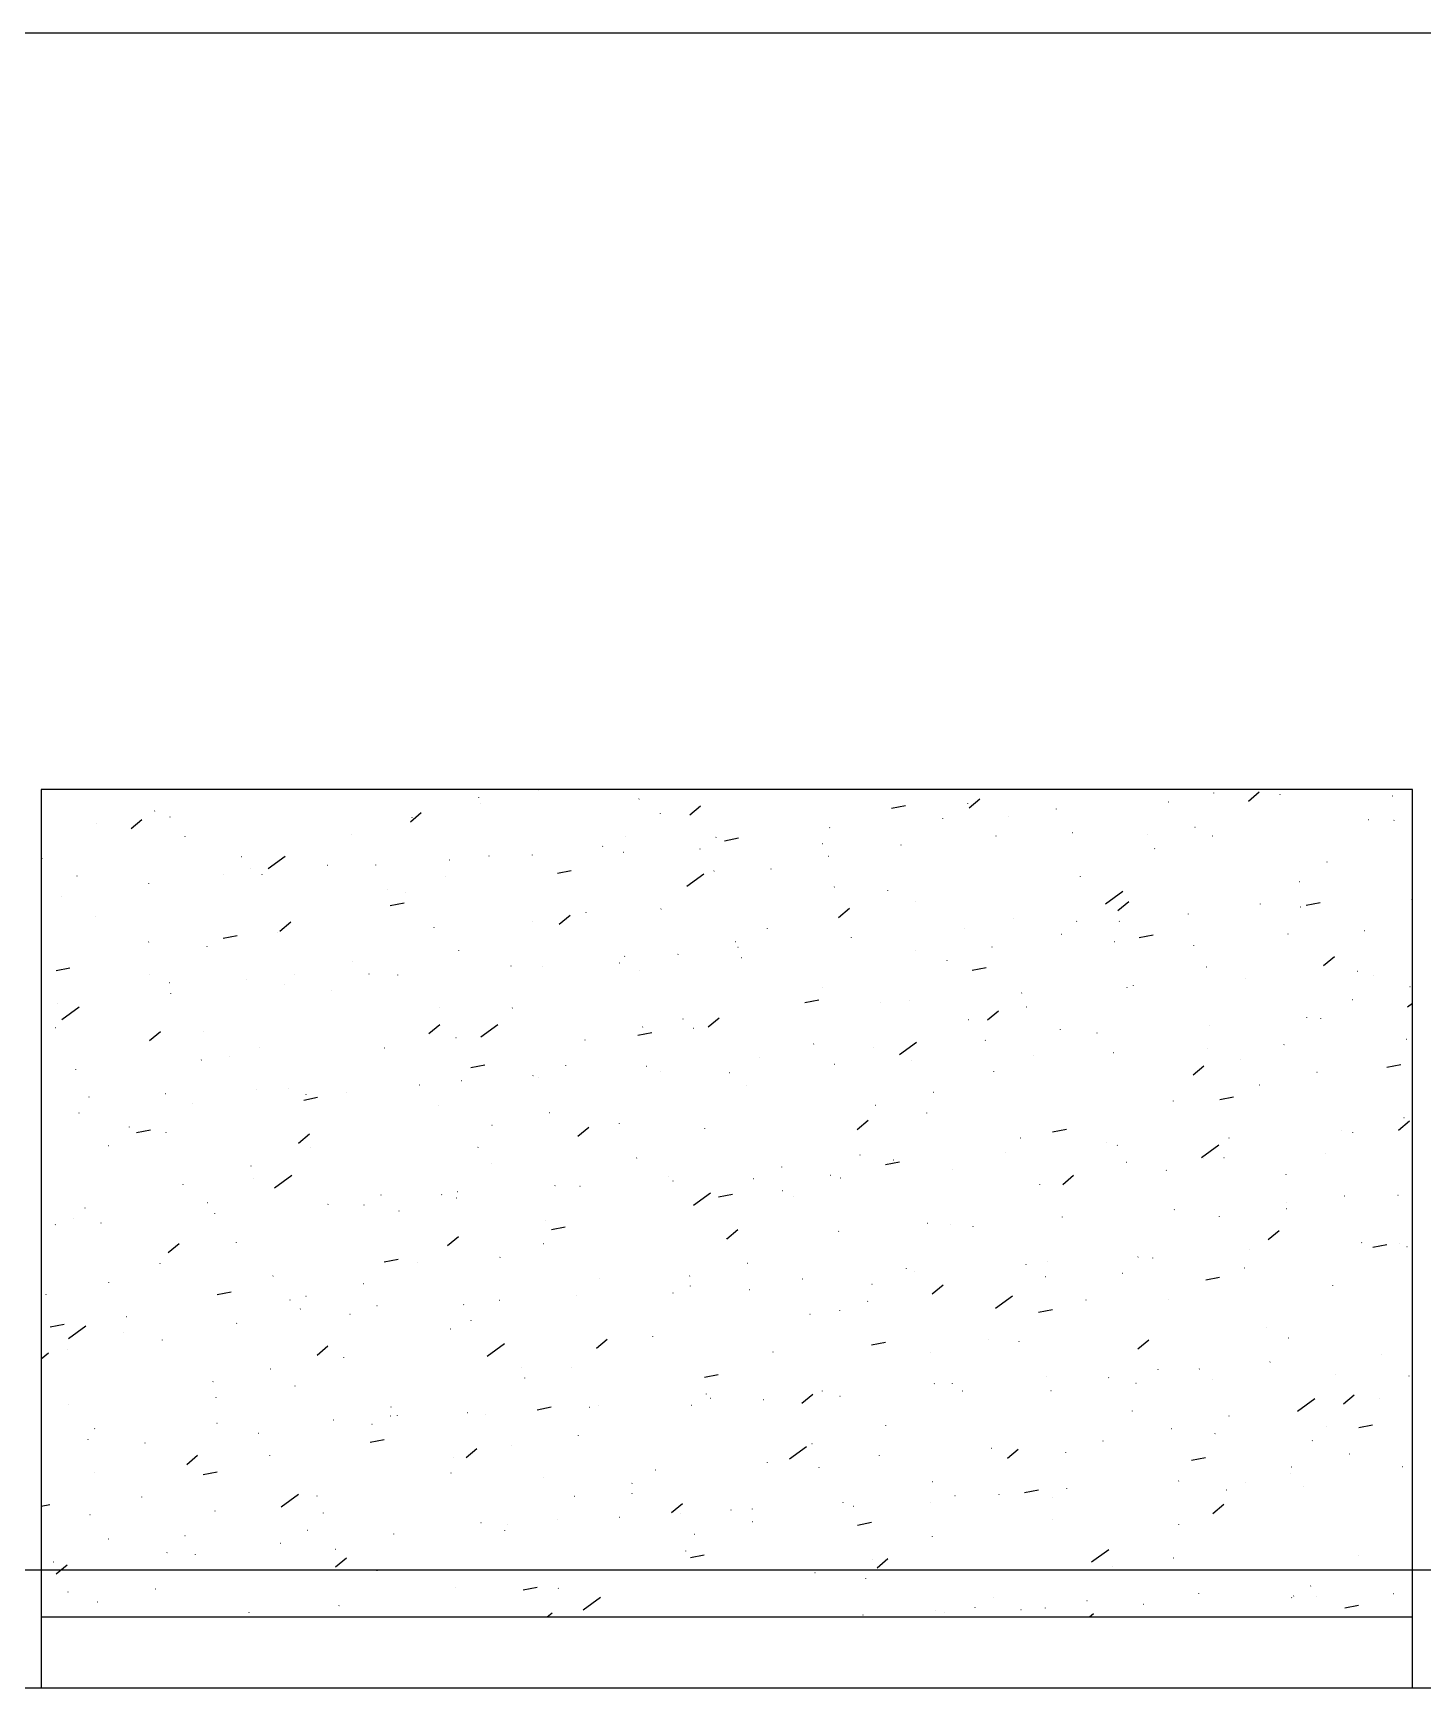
# Model space of a CAD drawing. Extents: x 0 to 119, y 0 to 84.
# Drawn here: x 70.618 to 71.794, y 73.572 to 74.972 of the extents above; entities that cross this region are included whole.
import ezdxf

# ---------------------------------------------------------------- set-up
doc = ezdxf.new("R2010")
doc.units = 0
doc.header["$MEASUREMENT"] = 0
for name, color, linetype in [('10', 252, 'CONTINUOUS'), ('4', 5, 'CONTINUOUS'), ('9', 8, 'CONTINUOUS')]:
    doc.layers.add(name, color=color, linetype=linetype)

msp = doc.modelspace()

# ---------------------------------------------------------------- linework, layer by layer
at = {"layer": '10', "color": 252, "linetype": 'Continuous'}
msp.add_lwpolyline([(67.091788, 73.572318), (77.651971, 73.572318), (77.651971, 74.972319), (67.091788, 74.972319), (67.091788, 73.572318)], dxfattribs=at)
at = {"layer": '4', "color": 5, "linetype": 'Continuous'}
msp.add_line((67.371788, 73.672318), (77.371971, 73.672318), dxfattribs=at)
at = {"layer": '9', "color": 8, "linetype": 'Continuous'}
for p, q in [((70.62525, 74.326929), (70.62525, 74.326929)), ((71.045576, 74.331258), (71.045771, 74.331301)), ((71.617371, 74.329372), (71.617397, 74.32957)), ((71.646491, 74.322564), (71.655684, 74.330278)), ((71.673365, 74.328001), (71.673487, 74.32816)), ((71.768248, 74.326889), (71.768443, 74.326932)), ((70.721049, 74.314172), (70.721245, 74.314215)), ((70.937565, 74.305141), (70.946757, 74.312854)), ((70.995477, 74.325593), (70.995503, 74.325791)), ((70.996761, 74.320436), (70.996957, 74.320479)), ((71.130951, 74.324246), (71.131073, 74.324405)), ((71.149044, 74.312052), (71.14907, 74.312251)), ((71.173874, 74.310949), (71.183066, 74.318662)), ((71.344604, 74.31655), (71.356383, 74.31884)), ((71.40909, 74.320643), (71.409116, 74.320841)), ((71.410182, 74.316756), (71.419375, 74.32447)), ((71.484123, 74.315754), (71.484245, 74.315912)), ((71.578744, 74.321877), (71.578866, 74.322036)), ((70.672235, 74.30335), (70.67243, 74.303394)), ((70.701256, 74.299333), (70.710448, 74.307046)), ((70.734369, 74.308932), (70.734395, 74.30913)), ((70.938994, 74.30846), (70.939116, 74.308619)), ((71.292166, 74.299968), (71.292288, 74.300126)), ((71.387992, 74.307662), (71.388114, 74.307821)), ((71.443721, 74.309803), (71.443916, 74.309847)), ((71.601282, 74.300521), (71.601482, 74.30053)), ((71.748142, 74.306934), (71.748342, 74.306942)), ((71.769679, 74.306274), (71.769705, 74.306472)), ((70.62525, 74.292934), (70.62525, 74.292934)), ((70.62525, 74.292934), (70.62525, 74.292934)), ((70.62525, 74.292934), (70.62525, 74.292934)), ((70.747037, 74.292674), (70.747159, 74.292833)), ((70.887739, 74.293904), (70.887765, 74.294103)), ((71.100209, 74.284182), (71.100331, 74.28434)), ((71.119195, 74.292718), (71.11939, 74.292761)), ((71.196035, 74.291876), (71.196157, 74.292035)), ((71.203249, 74.289074), (71.215029, 74.291363)), ((71.285982, 74.286755), (71.286182, 74.286764)), ((71.352647, 74.285248), (71.352673, 74.285446)), ((71.432843, 74.293167), (71.433042, 74.293176)), ((71.497781, 74.296002), (71.49798, 74.296011)), ((71.560928, 74.293976), (71.560954, 74.294174)), ((71.615946, 74.293124), (71.616141, 74.293168)), ((70.626161, 74.273674), (70.626187, 74.273872)), ((70.794668, 74.275633), (70.794863, 74.275676)), ((70.817128, 74.265442), (70.831656, 74.276069)), ((70.970683, 74.272989), (70.970883, 74.272998)), ((71.004078, 74.27609), (71.0042, 74.276249)), ((71.040836, 74.276795), (71.040862, 74.276993)), ((71.117543, 74.279401), (71.117743, 74.27941)), ((71.182481, 74.282236), (71.182681, 74.282245)), ((71.291419, 74.276039), (71.291614, 74.276082)), ((71.567131, 74.282302), (71.567326, 74.282346)), ((71.713236, 74.270878), (71.713262, 74.271077)), ((70.62525, 74.266753), (70.62525, 74.266753)), ((70.62525, 74.257907), (70.62525, 74.257907)), ((70.62525, 74.257907), (70.62525, 74.257907)), ((70.655383, 74.259223), (70.655583, 74.259231)), ((70.779727, 74.260134), (70.779753, 74.260332)), ((70.802243, 74.265635), (70.802443, 74.265643)), ((70.812121, 74.260304), (70.812243, 74.260463)), ((70.867181, 74.26847), (70.867381, 74.268479)), ((70.908252, 74.268396), (70.908373, 74.268554)), ((70.966892, 74.258953), (70.967088, 74.258997)), ((71.061895, 74.261597), (71.073675, 74.263887)), ((71.171385, 74.250545), (71.185914, 74.261172)), ((71.194402, 74.263254), (71.194428, 74.263453)), ((71.242604, 74.265217), (71.2428, 74.26526)), ((71.504485, 74.258581), (71.504511, 74.258779)), ((70.62525, 74.251147), (70.62525, 74.251147)), ((70.62525, 74.251147), (70.62525, 74.251147)), ((70.716294, 74.25261), (70.716416, 74.252768)), ((70.918078, 74.248131), (70.918273, 74.248175)), ((70.933098, 74.245106), (70.933124, 74.245305)), ((71.296204, 74.249852), (71.29623, 74.25005)), ((71.341483, 74.24705), (71.341605, 74.247209)), ((71.525643, 74.235648), (71.540171, 74.246275)), ((71.689564, 74.254585), (71.689759, 74.254628)), ((70.62525, 74.238073), (70.62525, 74.238073)), ((70.62525, 74.235556), (70.62525, 74.235556)), ((70.642366, 74.241868), (70.642561, 74.241911)), ((70.920541, 74.234121), (70.93232, 74.23641)), ((71.086194, 74.227997), (71.08622, 74.228195)), ((71.149526, 74.231264), (71.149648, 74.231423)), ((71.299872, 74.224195), (71.309065, 74.231908)), ((71.365038, 74.237499), (71.365233, 74.237543)), ((71.536181, 74.230003), (71.545373, 74.237716)), ((71.656793, 74.235483), (71.656819, 74.235681)), ((71.69043, 74.233052), (71.690552, 74.233211)), ((71.695454, 74.234541), (71.707234, 74.236831)), ((71.785051, 74.239176), (71.785173, 74.239334)), ((70.671519, 74.224876), (70.671546, 74.225074)), ((70.827254, 74.212579), (70.836447, 74.220293)), ((70.957569, 74.215478), (70.95769, 74.215637)), ((71.040511, 74.220414), (71.040706, 74.220457)), ((71.063563, 74.218387), (71.072756, 74.226101)), ((71.239761, 74.214457), (71.239787, 74.214655)), ((71.406567, 74.21468), (71.406689, 74.214839)), ((71.448042, 74.223185), (71.448068, 74.223383)), ((71.501188, 74.220804), (71.50131, 74.220963)), ((71.537262, 74.22082), (71.537457, 74.220863)), ((71.595809, 74.226928), (71.595931, 74.227087)), ((70.715984, 74.203328), (70.71618, 74.203372)), ((70.779187, 74.206644), (70.790966, 74.208934)), ((70.825086, 74.211336), (70.825112, 74.211534)), ((71.212735, 74.203735), (71.212931, 74.203778)), ((71.310741, 74.206986), (71.310862, 74.207144)), ((71.488447, 74.209998), (71.488642, 74.210041)), ((71.532964, 74.20389), (71.533164, 74.203898)), ((71.5541, 74.207065), (71.565879, 74.209355)), ((71.60035, 74.200087), (71.600376, 74.200286)), ((71.679824, 74.210302), (71.680024, 74.21031)), ((71.744762, 74.213137), (71.744962, 74.213146)), ((70.765611, 74.199692), (70.765733, 74.199851)), ((70.888209, 74.186649), (70.888404, 74.186693)), ((70.978456, 74.196308), (70.978483, 74.196507)), ((71.118783, 74.1912), (71.118905, 74.191358)), ((71.163921, 74.192913), (71.164116, 74.192956)), ((71.21461, 74.198894), (71.214732, 74.199053)), ((71.217664, 74.190123), (71.217864, 74.190132)), ((71.364525, 74.196535), (71.364724, 74.196544)), ((71.391599, 74.18779), (71.391625, 74.187988)), ((71.429463, 74.199371), (71.429662, 74.199379)), ((71.710048, 74.183415), (71.71924, 74.191129)), ((70.62525, 74.183213), (70.62525, 74.183213)), ((70.62525, 74.183213), (70.62525, 74.183213)), ((70.62525, 74.176722), (70.62525, 74.176722)), ((70.637832, 74.179168), (70.649612, 74.181457)), ((70.716878, 74.176078), (70.716904, 74.176276)), ((70.839394, 74.175827), (70.839589, 74.175871)), ((70.902365, 74.176357), (70.902565, 74.176366)), ((70.926826, 74.175414), (70.926948, 74.175573)), ((71.022653, 74.183108), (71.022774, 74.183267)), ((71.049225, 74.182769), (71.049425, 74.182778)), ((71.114163, 74.185604), (71.114363, 74.185613)), ((71.131553, 74.179199), (71.131579, 74.179397)), ((71.412745, 74.179589), (71.424525, 74.181878)), ((71.610881, 74.182281), (71.611076, 74.182324)), ((71.643921, 74.17244), (71.644043, 74.172598)), ((71.738542, 74.178563), (71.738664, 74.178722)), ((71.752384, 74.174907), (71.75241, 74.175106)), ((70.62525, 74.164258), (70.62525, 74.164258)), ((70.62525, 74.164258), (70.62525, 74.164258)), ((70.62525, 74.164258), (70.62525, 74.164258)), ((70.733925, 74.169003), (70.734125, 74.169011)), ((70.734869, 74.159628), (70.734991, 74.159787)), ((70.798863, 74.171838), (70.799063, 74.171847)), ((70.830695, 74.167323), (70.830817, 74.167481)), ((70.870444, 74.162538), (70.870471, 74.162736)), ((71.286354, 74.165195), (71.286549, 74.165238)), ((71.454679, 74.160192), (71.454801, 74.160351)), ((71.543907, 74.164692), (71.543933, 74.16489)), ((71.5493, 74.166316), (71.549422, 74.166475)), ((71.783105, 74.165601), (71.7833, 74.165645)), ((70.638738, 74.151537), (70.63886, 74.151695)), ((70.64279, 74.137919), (70.657318, 74.148546)), ((70.961827, 74.14811), (70.962023, 74.148153)), ((71.023815, 74.14751), (71.023841, 74.147709)), ((71.271391, 74.152112), (71.283171, 74.154402)), ((71.335156, 74.152394), (71.335182, 74.152592)), ((71.360058, 74.154068), (71.360179, 74.154227)), ((71.42587, 74.137441), (71.435063, 74.145155)), ((71.458578, 74.148516), (71.458774, 74.148559)), ((71.73429, 74.154779), (71.734485, 74.154823)), ((71.781214, 74.148566), (71.78525, 74.151518)), ((70.62525, 74.133958), (70.62525, 74.133958)), ((70.637301, 74.131024), (70.637496, 74.131068)), ((70.953253, 74.125826), (70.962445, 74.133539)), ((70.997047, 74.123022), (71.011575, 74.133649)), ((71.134052, 74.131431), (71.134247, 74.131474)), ((71.1681, 74.138282), (71.168222, 74.138441)), ((71.176912, 74.130401), (71.176938, 74.130599)), ((71.189562, 74.131634), (71.198754, 74.139347)), ((71.409764, 74.137694), (71.409959, 74.137737)), ((71.613178, 74.132375), (71.6133, 74.132534)), ((71.695941, 74.139512), (71.695967, 74.13971)), ((71.7078, 74.138499), (71.707921, 74.138658)), ((70.62525, 74.128353), (70.62525, 74.128353)), ((70.62525, 74.128353), (70.62525, 74.128353)), ((70.62525, 74.125089), (70.62525, 74.125089)), ((70.716944, 74.120018), (70.726136, 74.127731)), ((70.762237, 74.12728), (70.762263, 74.127478)), ((70.976143, 74.122496), (70.976265, 74.122655)), ((71.085237, 74.120609), (71.085432, 74.120652)), ((71.130037, 74.124636), (71.141816, 74.126925)), ((71.278713, 74.116998), (71.278739, 74.117197)), ((71.351304, 74.108126), (71.365832, 74.118752)), ((71.423936, 74.120128), (71.424058, 74.120286)), ((71.487464, 74.129296), (71.48749, 74.129494)), ((71.518557, 74.126252), (71.518679, 74.12641)), ((71.676444, 74.116505), (71.676644, 74.116514)), ((71.779946, 74.121024), (71.780146, 74.121033)), ((70.76071, 74.103523), (70.760906, 74.103566)), ((70.784186, 74.10671), (70.784308, 74.106869)), ((70.809525, 74.114345), (70.80972, 74.114388)), ((70.915803, 74.11374), (70.915829, 74.113938)), ((71.233184, 74.105913), (71.233306, 74.106071)), ((71.329315, 74.114004), (71.329437, 74.114163)), ((71.361145, 74.102739), (71.361344, 74.102747)), ((71.464646, 74.107258), (71.464846, 74.107266)), ((71.532197, 74.109976), (71.532392, 74.11002)), ((71.611506, 74.11367), (71.611706, 74.113678)), ((71.639498, 74.104116), (71.639524, 74.104315)), ((70.654499, 74.095592), (70.654525, 74.09579)), ((70.988683, 74.097159), (71.000462, 74.099449)), ((71.041227, 74.090127), (71.041349, 74.090285)), ((71.045845, 74.088972), (71.046045, 74.088981)), ((71.069174, 74.098712), (71.0692, 74.098911)), ((71.137358, 74.098218), (71.13748, 74.098377)), ((71.149346, 74.093491), (71.149546, 74.0935)), ((71.20767, 74.092891), (71.207866, 74.092934)), ((71.296207, 74.099903), (71.296406, 74.099912)), ((71.431021, 74.093901), (71.431047, 74.094099)), ((71.599737, 74.090854), (71.60893, 74.098567)), ((71.704421, 74.093297), (71.704617, 74.093341)), ((71.763596, 74.09758), (71.775375, 74.09987)), ((70.730545, 74.075206), (70.730745, 74.075215)), ((70.807595, 74.078482), (70.807621, 74.07868)), ((70.834047, 74.079725), (70.834247, 74.079734)), ((70.84927, 74.074341), (70.849392, 74.074499)), ((70.883144, 74.075806), (70.883339, 74.075849)), ((70.945401, 74.082432), (70.945523, 74.082591)), ((70.980907, 74.086137), (70.981107, 74.086146)), ((71.22227, 74.081603), (71.222296, 74.081801)), ((71.379895, 74.076212), (71.38009, 74.076255)), ((71.655607, 74.082475), (71.655802, 74.082519)), ((70.62525, 74.073492), (70.62525, 74.073492)), ((70.62525, 74.073492), (70.62525, 74.073492)), ((70.62525, 74.073492), (70.62525, 74.073492)), ((70.62525, 74.070609), (70.62525, 74.070609)), ((70.62525, 74.070609), (70.62525, 74.070609)), ((70.62525, 74.070609), (70.62525, 74.070609)), ((70.665607, 74.072371), (70.665807, 74.072379)), ((70.753444, 74.066646), (70.753565, 74.066805)), ((70.847328, 74.069683), (70.859108, 74.071972)), ((70.961162, 74.064942), (70.961188, 74.06514)), ((71.33108, 74.06539), (71.331275, 74.065433)), ((71.583055, 74.068721), (71.583081, 74.068919)), ((71.622242, 74.070103), (71.634021, 74.072393)), ((70.657313, 74.058555), (70.657435, 74.058713)), ((70.699857, 74.046794), (70.699884, 74.046992)), ((71.006553, 74.048304), (71.006749, 74.048348)), ((71.055368, 74.059126), (71.055563, 74.05917)), ((71.079251, 74.039072), (71.088444, 74.046786)), ((71.114532, 74.049914), (71.114558, 74.050113)), ((71.31556, 74.04488), (71.324753, 74.052593)), ((71.374578, 74.058505), (71.374605, 74.058703)), ((71.773604, 74.044266), (71.782796, 74.05198)), ((71.77804, 74.054758), (71.778235, 74.054801)), ((70.62525, 74.043077), (70.62525, 74.043077)), ((70.705974, 74.042206), (70.717753, 74.044496)), ((70.730842, 74.042041), (70.731037, 74.042084)), ((70.842942, 74.033264), (70.852135, 74.040978)), ((71.186675, 74.0453), (71.186797, 74.045459)), ((71.453513, 74.037672), (71.453709, 74.037716)), ((71.480887, 74.042627), (71.492667, 74.044917)), ((71.526612, 74.033325), (71.526639, 74.033524)), ((71.630243, 74.037426), (71.630365, 74.037585)), ((71.724864, 74.04355), (71.724986, 74.043708)), ((71.734894, 74.042054), (71.73492, 74.042252)), ((70.62525, 74.026515), (70.62525, 74.026515)), ((70.62525, 74.018632), (70.62525, 74.018632)), ((70.62525, 74.018632), (70.62525, 74.018632)), ((70.62525, 74.018632), (70.62525, 74.018632)), ((70.682027, 74.031219), (70.682222, 74.031262)), ((70.852954, 74.029684), (70.85298, 74.029882)), ((70.994718, 74.029514), (70.99484, 74.029673)), ((71.128987, 74.020587), (71.129182, 74.02063)), ((71.318136, 74.02311), (71.318162, 74.023308)), ((71.34638, 74.019054), (71.346502, 74.019213)), ((71.441001, 74.025178), (71.441123, 74.025337)), ((71.535622, 74.031302), (71.535744, 74.031461)), ((71.606875, 74.021043), (71.621403, 74.03167)), ((71.608126, 74.019873), (71.608326, 74.019882)), ((71.625738, 74.020993), (71.625933, 74.021036)), ((71.711628, 74.024392), (71.711828, 74.024401)), ((70.62525, 74.016769), (70.62525, 74.016769)), ((70.802761, 74.013728), (70.802882, 74.013887)), ((70.822708, 73.9955), (70.837236, 74.006126)), ((71.00652, 74.016144), (71.006546, 74.016342)), ((71.155933, 74.005236), (71.156054, 74.005395)), ((71.251759, 74.012931), (71.251881, 74.013089)), ((71.292827, 74.006107), (71.293027, 74.006115)), ((71.339533, 74.01515), (71.351312, 74.01744)), ((71.396328, 74.010626), (71.396528, 74.010634)), ((71.489427, 73.998292), (71.498619, 74.006006)), ((71.543188, 74.017038), (71.543388, 74.017046)), ((71.576923, 74.010171), (71.577118, 74.010214)), ((71.678451, 74.006658), (71.678477, 74.006857)), ((70.745216, 73.997996), (70.745242, 73.998194)), ((70.80446, 74.003501), (70.804655, 74.003545)), ((70.977527, 73.99234), (70.977727, 73.992349)), ((71.059802, 73.997145), (71.059924, 73.997303)), ((71.081028, 73.996859), (71.081228, 73.996868)), ((71.159891, 74.001116), (71.159917, 74.001315)), ((71.176965, 73.980603), (71.191494, 73.99123)), ((71.227889, 74.003271), (71.228088, 74.00328)), ((71.252396, 73.993086), (71.252592, 73.993129)), ((71.301211, 74.003908), (71.301406, 74.003951)), ((71.47017, 73.99793), (71.470196, 73.998128)), ((70.62525, 73.97696), (70.62525, 73.97696)), ((70.662227, 73.978574), (70.662427, 73.978583)), ((70.765729, 73.983093), (70.765929, 73.983102)), ((70.867845, 73.981359), (70.867966, 73.981517)), ((70.898313, 73.980886), (70.898339, 73.981085)), ((70.912589, 73.989505), (70.912789, 73.989514)), ((70.963975, 73.98945), (70.964097, 73.989609)), ((70.976685, 73.986822), (70.97688, 73.986866)), ((71.198179, 73.987674), (71.209958, 73.989964)), ((71.261693, 73.987714), (71.261719, 73.987912)), ((71.583734, 73.976814), (71.583856, 73.976972)), ((71.678355, 73.982938), (71.678477, 73.983096)), ((71.678792, 73.977894), (71.678987, 73.977938)), ((71.727606, 73.988716), (71.727802, 73.98876)), ((71.772976, 73.989061), (71.773098, 73.98922)), ((70.62525, 73.963771), (70.62525, 73.963771)), ((70.637204, 73.964225), (70.63723, 73.964423)), ((70.652158, 73.969737), (70.652353, 73.96978)), ((70.675887, 73.965573), (70.676009, 73.965731)), ((70.772018, 73.973664), (70.77214, 73.973823)), ((70.92787, 73.976), (70.928065, 73.976044)), ((71.051879, 73.967346), (71.051905, 73.967544)), ((71.056824, 73.960197), (71.068604, 73.962487)), ((71.37483, 73.965368), (71.375025, 73.965411)), ((71.394492, 73.964566), (71.394614, 73.964725)), ((71.413727, 73.962534), (71.413753, 73.962732)), ((71.489113, 73.97069), (71.489235, 73.970849)), ((71.622008, 73.971263), (71.622034, 73.971461)), ((70.732632, 73.940703), (70.741825, 73.948416)), ((70.790575, 73.949198), (70.790601, 73.949396)), ((70.968941, 73.946511), (70.978133, 73.954224)), ((71.050303, 73.948283), (71.050498, 73.948326)), ((71.20525, 73.952318), (71.214442, 73.960032)), ((71.20525, 73.952318), (71.205276, 73.952517)), ((71.20525, 73.952318), (71.205371, 73.952477)), ((71.299871, 73.958442), (71.299992, 73.958601)), ((71.663293, 73.951705), (71.672486, 73.959419)), ((71.742234, 73.948997), (71.742355, 73.949156)), ((71.774316, 73.948165), (71.774342, 73.948363)), ((70.91547, 73.932721), (70.927249, 73.935011)), ((71.013292, 73.936533), (71.013414, 73.936691)), ((71.552991, 73.936749), (71.553113, 73.936908)), ((71.565565, 73.935867), (71.565591, 73.936065)), ((71.647613, 73.942873), (71.647734, 73.943032)), ((71.751723, 73.945065), (71.763502, 73.947355)), ((71.78066, 73.945618), (71.780855, 73.945661)), ((70.725776, 73.931197), (70.725972, 73.931241)), ((70.821335, 73.920747), (70.821457, 73.920905)), ((70.943671, 73.932088), (70.943697, 73.932287)), ((71.173713, 73.920782), (71.173908, 73.920825)), ((71.222527, 73.931604), (71.222723, 73.931647)), ((71.357284, 73.927139), (71.35731, 73.927337)), ((71.363749, 73.924502), (71.363871, 73.92466)), ((71.45837, 73.930626), (71.458492, 73.930784)), ((71.47487, 73.920406), (71.47507, 73.920414)), ((71.476698, 73.933091), (71.476894, 73.933135)), ((71.539808, 73.923241), (71.540008, 73.92325)), ((71.64331, 73.92776), (71.64351, 73.927769)), ((70.62525, 73.908911), (70.62525, 73.908911)), ((70.62525, 73.908911), (70.62525, 73.908911)), ((70.682563, 73.915427), (70.682589, 73.915626)), ((70.774116, 73.905244), (70.785895, 73.907534)), ((70.898001, 73.914518), (70.898196, 73.914561)), ((71.097238, 73.918548), (71.097264, 73.918746)), ((71.159571, 73.906639), (71.15977, 73.906648)), ((71.174507, 73.912254), (71.174629, 73.912413)), ((71.224509, 73.909475), (71.224709, 73.909483)), ((71.269128, 73.918378), (71.26925, 73.918537)), ((71.32801, 73.913994), (71.32821, 73.914002)), ((71.379116, 73.905731), (71.388309, 73.913445)), ((71.610368, 73.917588), (71.622148, 73.919878)), ((71.717873, 73.912769), (71.717899, 73.912968)), ((70.62525, 73.89958), (70.62525, 73.89958)), ((70.62525, 73.89958), (70.62525, 73.89958)), ((70.62525, 73.89958), (70.62525, 73.89958)), ((70.629378, 73.904961), (70.6295, 73.905119)), ((70.835933, 73.9004), (70.835959, 73.900598)), ((70.844271, 73.892873), (70.844471, 73.892882)), ((70.849186, 73.903696), (70.849381, 73.903739)), ((70.909209, 73.895708), (70.909409, 73.895717)), ((70.98255, 73.896468), (70.982672, 73.896627)), ((71.01271, 73.900227), (71.01291, 73.900236)), ((71.078376, 73.904163), (71.078498, 73.904321)), ((71.324396, 73.899327), (71.324591, 73.89937)), ((71.432537, 73.893521), (71.447065, 73.904147)), ((71.469014, 73.890112), (71.480794, 73.892402)), ((71.509122, 73.900472), (71.509148, 73.90067)), ((71.578567, 73.900815), (71.578762, 73.900858)), ((70.62525, 73.88331), (70.62525, 73.88331)), ((70.62525, 73.88331), (70.62525, 73.88331)), ((70.632761, 73.877768), (70.644541, 73.880058)), ((70.64837, 73.867977), (70.662898, 73.878604)), ((70.697411, 73.886461), (70.697611, 73.88647)), ((70.790593, 73.880682), (70.790715, 73.880841)), ((70.886419, 73.888377), (70.886541, 73.888536)), ((70.98903, 73.88329), (70.989056, 73.883489)), ((71.275581, 73.888505), (71.275777, 73.888548)), ((71.300841, 73.891743), (71.300867, 73.891941)), ((70.62525, 73.876308), (70.62525, 73.876308)), ((70.62525, 73.873422), (70.62525, 73.873422)), ((70.62525, 73.873422), (70.62525, 73.873422)), ((70.694462, 73.872591), (70.694584, 73.87275)), ((70.727921, 73.866629), (70.727947, 73.866828)), ((70.971619, 73.875979), (70.971815, 73.876022)), ((71.094939, 73.859757), (71.104132, 73.867471)), ((71.142596, 73.86975), (71.142622, 73.869948)), ((71.32766, 73.862635), (71.339439, 73.864925)), ((71.426265, 73.86705), (71.42646, 73.867093)), ((71.452679, 73.865076), (71.452705, 73.865274)), ((71.552983, 73.859144), (71.562175, 73.866857)), ((71.66143, 73.877374), (71.661456, 73.877572)), ((71.680436, 73.868538), (71.680631, 73.868581)), ((70.62525, 73.850598), (70.631514, 73.855855)), ((70.62525, 73.854051), (70.62525, 73.854051)), ((70.62525, 73.854051), (70.62525, 73.854051)), ((70.62525, 73.851065), (70.62525, 73.851065)), ((70.647093, 73.858893), (70.647288, 73.858936)), ((70.85863, 73.853949), (70.867823, 73.861663)), ((70.881292, 73.851602), (70.881318, 73.8518)), ((71.002627, 73.85308), (71.017155, 73.863707)), ((71.244398, 73.856348), (71.244424, 73.856546)), ((71.37745, 73.856228), (71.377645, 73.856271)), ((71.759298, 73.854048), (71.75942, 73.854206)), ((70.819317, 73.842214), (70.819513, 73.842257)), ((71.031867, 73.843551), (71.031989, 73.843709)), ((71.073488, 73.843702), (71.073683, 73.843745)), ((71.186305, 73.835159), (71.198085, 73.837449)), ((71.570056, 73.8418), (71.570178, 73.841959)), ((71.604987, 73.841978), (71.605013, 73.842177)), ((71.664677, 73.847924), (71.664799, 73.848082)), ((71.71979, 73.83745), (71.71999, 73.837459)), ((71.782304, 73.836261), (71.7825, 73.836305)), ((70.770502, 73.831392), (70.770698, 73.831435)), ((70.83991, 73.827765), (70.840032, 73.827923)), ((71.034389, 73.834492), (71.034415, 73.834691)), ((71.286193, 73.823429), (71.286315, 73.823587)), ((71.380814, 73.829552), (71.380936, 73.829711)), ((71.396236, 73.829681), (71.396262, 73.829879)), ((71.40449, 73.823684), (71.40469, 73.823692)), ((71.475435, 73.835676), (71.475557, 73.835835)), ((71.479319, 73.823952), (71.479514, 73.823995)), ((71.528133, 73.834773), (71.528329, 73.834817)), ((71.55135, 73.830096), (71.55155, 73.830104)), ((71.616288, 73.832931), (71.616488, 73.83294)), ((70.647953, 73.811979), (70.648074, 73.812137)), ((70.77328, 73.817831), (70.773306, 73.81803)), ((70.921186, 73.809937), (70.921381, 73.809981)), ((71.044951, 73.807682), (71.056731, 73.809972)), ((71.089191, 73.809917), (71.08939, 73.809926)), ((71.096951, 73.811181), (71.097073, 73.81134)), ((71.175357, 73.811425), (71.175552, 73.811468)), ((71.187955, 73.820952), (71.187981, 73.82115)), ((71.191572, 73.817305), (71.191694, 73.817463)), ((71.236051, 73.816329), (71.23625, 73.816338)), ((71.268806, 73.81317), (71.277998, 73.820883)), ((71.300989, 73.819165), (71.301189, 73.819173)), ((71.688108, 73.806438), (71.702636, 73.817065)), ((71.72685, 73.812556), (71.736042, 73.82027)), ((71.757021, 73.816798), (71.757047, 73.816997)), ((70.62525, 73.79919), (70.62525, 73.79919)), ((70.62525, 73.79919), (70.62525, 73.79919)), ((70.62525, 73.79919), (70.62525, 73.79919)), ((70.773891, 73.796151), (70.774091, 73.79616)), ((70.872371, 73.799115), (70.872566, 73.799159)), ((70.904994, 73.795395), (70.905116, 73.795554)), ((70.920751, 73.802563), (70.920951, 73.802572)), ((70.926651, 73.802804), (70.926677, 73.803002)), ((70.985689, 73.805398), (70.985889, 73.805407)), ((71.001125, 73.803486), (71.001246, 73.803645)), ((71.339793, 73.794285), (71.339819, 73.794483)), ((71.548544, 73.806583), (71.54857, 73.806781)), ((71.630002, 73.802497), (71.630197, 73.80254)), ((71.73985, 73.79255), (71.751629, 73.79484)), ((70.62525, 73.789661), (70.62525, 73.789661)), ((70.62525, 73.782392), (70.62525, 73.782392)), ((70.62525, 73.782392), (70.62525, 73.782392)), ((70.62525, 73.782392), (70.62525, 73.782392)), ((70.665072, 73.782574), (70.665098, 73.782772)), ((70.67039, 73.791632), (70.670589, 73.791641)), ((70.809167, 73.7877), (70.809289, 73.787859)), ((70.903597, 73.780206), (70.915376, 73.782496)), ((71.079747, 73.785694), (71.079773, 73.785893)), ((71.523547, 73.781188), (71.523669, 73.781346)), ((71.581187, 73.791675), (71.581383, 73.791718)), ((71.618168, 73.787312), (71.61829, 73.78747)), ((71.700578, 73.781403), (71.700604, 73.781601)), ((71.712789, 73.793435), (71.712911, 73.793594)), ((70.713037, 73.779609), (70.713158, 73.779768)), ((70.74832, 73.761388), (70.757513, 73.769101)), ((70.818639, 73.769033), (70.818665, 73.769232)), ((70.97424, 73.766839), (70.974435, 73.766882)), ((70.984629, 73.767196), (70.993821, 73.774909)), ((71.023055, 73.777661), (71.02325, 73.777704)), ((71.258198, 73.765998), (71.272726, 73.776625)), ((71.277225, 73.779148), (71.277421, 73.779192)), ((71.334305, 73.76894), (71.334427, 73.769099)), ((71.428926, 73.775064), (71.429048, 73.775223)), ((71.442673, 73.766582), (71.451865, 73.774296)), ((71.492101, 73.771187), (71.492127, 73.771386)), ((71.598495, 73.765073), (71.610275, 73.767363)), ((71.731871, 73.77022), (71.732066, 73.770263)), ((70.670278, 73.754312), (70.670473, 73.754356)), ((70.762242, 73.752729), (70.774022, 73.755019)), ((70.972009, 73.754006), (70.972035, 73.754204)), ((71.145063, 73.756693), (71.145184, 73.756851)), ((71.239684, 73.762816), (71.239806, 73.762975)), ((71.28335, 73.75889), (71.283376, 73.759088)), ((71.682047, 73.753371), (71.682168, 73.75353)), ((71.683056, 73.759398), (71.683251, 73.759441)), ((71.776668, 73.759495), (71.776789, 73.759654)), ((70.62525, 73.74433), (70.62525, 73.74433)), ((70.62525, 73.74433), (70.62525, 73.74433)), ((71.050442, 73.750569), (71.050563, 73.750727)), ((71.124923, 73.745384), (71.125118, 73.745427)), ((71.379094, 73.746872), (71.379289, 73.746915)), ((71.457141, 73.737597), (71.46892, 73.739887)), ((71.492805, 73.741123), (71.492926, 73.741282)), ((71.587426, 73.747247), (71.587547, 73.747406)), ((71.62783, 73.739786), (71.62803, 73.739795)), ((71.644135, 73.746007), (71.644161, 73.746206)), ((71.692768, 73.742621), (71.692968, 73.74263)), ((70.62525, 73.726101), (70.632668, 73.727543)), ((70.710431, 73.733776), (70.710457, 73.733974)), ((70.828288, 73.725557), (70.842816, 73.736184)), ((70.858484, 73.734783), (70.858606, 73.734941)), ((71.076108, 73.734562), (71.076304, 73.734605)), ((71.125106, 73.736896), (71.125132, 73.737095)), ((71.158496, 73.720608), (71.167688, 73.728322)), ((71.303562, 73.728876), (71.303684, 73.729034)), ((71.312531, 73.72602), (71.31273, 73.726028)), ((71.377469, 73.728855), (71.377669, 73.728863)), ((71.398183, 73.735), (71.398305, 73.735158)), ((71.435658, 73.735792), (71.435685, 73.73599)), ((71.48097, 73.733374), (71.48117, 73.733382)), ((71.616539, 73.719995), (71.625732, 73.727708)), ((71.784925, 73.727121), (71.78512, 73.727165)), ((70.666527, 73.718997), (70.666649, 73.719155)), ((70.772146, 73.722036), (70.772342, 73.722079)), ((70.863997, 73.720235), (70.864023, 73.720434)), ((70.997231, 73.712253), (70.997431, 73.712262)), ((71.019699, 73.710504), (71.019821, 73.710663)), ((71.062169, 73.715088), (71.062369, 73.715097)), ((71.11432, 73.716628), (71.114442, 73.716787)), ((71.165671, 73.719607), (71.16587, 73.719616)), ((71.208941, 73.722752), (71.209063, 73.722911)), ((71.226792, 73.713107), (71.226987, 73.713151)), ((71.226907, 73.723494), (71.226933, 73.723692)), ((71.315787, 73.71012), (71.327566, 73.71241)), ((71.480963, 73.714595), (71.481158, 73.714638)), ((71.587692, 73.710612), (71.587719, 73.71081)), ((70.681931, 73.698487), (70.682131, 73.698496)), ((70.74687, 73.701322), (70.747069, 73.701331)), ((70.850371, 73.705841), (70.850571, 73.70585)), ((70.923568, 73.702413), (70.92369, 73.702572)), ((71.017368, 73.705208), (71.017394, 73.705406)), ((71.177977, 73.702285), (71.178172, 73.702329)), ((71.379215, 73.700396), (71.379242, 73.700594)), ((70.62525, 73.696012), (70.62525, 73.696012)), ((70.62525, 73.696012), (70.62525, 73.696012)), ((70.62525, 73.696012), (70.62525, 73.696012)), ((70.62525, 73.689469), (70.62525, 73.689469)), ((70.62525, 73.689469), (70.62525, 73.689469)), ((70.731611, 73.686627), (70.731733, 73.686786)), ((70.755789, 73.684978), (70.755816, 73.685176)), ((70.827742, 73.694718), (70.827864, 73.694877)), ((70.874015, 73.689759), (70.87421, 73.689802)), ((70.874318, 73.674634), (70.883511, 73.682348)), ((71.170464, 73.688098), (71.170491, 73.688297)), ((71.174432, 73.682644), (71.186212, 73.684934)), ((71.513769, 73.678916), (71.528298, 73.689542)), ((71.582831, 73.682318), (71.583027, 73.682362)), ((71.739531, 73.683945), (71.739557, 73.684143)), ((70.635785, 73.678932), (70.635907, 73.679091)), ((70.63801, 73.668826), (70.647202, 73.67654)), ((70.909356, 73.671437), (70.909382, 73.671636)), ((71.279846, 73.670009), (71.280041, 73.670052)), ((71.32866, 73.680831), (71.328856, 73.680874)), ((71.332362, 73.674021), (71.341555, 73.681734)), ((71.53125, 73.675216), (71.531276, 73.675415)), ((70.62525, 73.665203), (70.62525, 73.665203)), ((70.62525, 73.665203), (70.62525, 73.665203)), ((70.62525, 73.65812), (70.62525, 73.65812)), ((70.721713, 73.655994), (70.721908, 73.656038)), ((70.975884, 73.657482), (70.976079, 73.657526)), ((71.033078, 73.655167), (71.044858, 73.657457)), ((71.062727, 73.65641), (71.062753, 73.656608)), ((71.322773, 73.665001), (71.322799, 73.665199)), ((71.699111, 73.658422), (71.699233, 73.65858)), ((70.648052, 73.653289), (70.648078, 73.653487)), ((70.672898, 73.645172), (70.673093, 73.645216)), ((70.877059, 73.641801), (70.877181, 73.64196)), ((71.083859, 73.638475), (71.098388, 73.649102)), ((71.415248, 73.64005), (71.41537, 73.640209)), ((71.430529, 73.648554), (71.430724, 73.648597)), ((71.509869, 73.646174), (71.509991, 73.646333)), ((71.55745, 73.643064), (71.55765, 73.643073)), ((71.60449, 73.652298), (71.604612, 73.652457)), ((71.683088, 73.648549), (71.683114, 73.648748)), ((71.6847, 73.650042), (71.684895, 73.650085)), ((71.70431, 73.649476), (71.70451, 73.649485)), ((71.727976, 73.640035), (71.739756, 73.642325)), ((71.769248, 73.652311), (71.769448, 73.65232)), ((70.62525, 73.634609), (70.62525, 73.634609)), ((70.62525, 73.634609), (70.62525, 73.634609)), ((70.62525, 73.634609), (70.62525, 73.634609)), ((70.62525, 73.632318), (71.78525, 73.632318)), ((70.645291, 73.632318), (70.645291, 73.632318)), ((70.645291, 73.632318), (70.645291, 73.632318)), ((70.645291, 73.632318), (70.645291, 73.632318)), ((70.689939, 73.632318), (70.689939, 73.632318)), ((70.697074, 73.632318), (70.697074, 73.632318)), ((70.70082, 73.632318), (70.70082, 73.632318)), ((70.748857, 73.632318), (70.748857, 73.632318)), ((70.779861, 73.632318), (70.779861, 73.632318)), ((70.779861, 73.632318), (70.779861, 73.632318)), ((70.80064, 73.632318), (70.80064, 73.632318)), ((70.801148, 73.63618), (70.801174, 73.636378)), ((70.823889, 73.632318), (70.823889, 73.632318)), ((70.852423, 73.632318), (70.852423, 73.632318)), ((70.852423, 73.632318), (70.852423, 73.632318)), ((70.862377, 73.632318), (70.862377, 73.632318)), ((70.862377, 73.632318), (70.862377, 73.632318)), ((70.869783, 73.632318), (70.869783, 73.632318)), ((70.869783, 73.632318), (70.869783, 73.632318)), ((70.869783, 73.632318), (70.869783, 73.632318)), ((70.904206, 73.632318), (70.904206, 73.632318)), ((70.904206, 73.632318), (70.904206, 73.632318)), ((70.915531, 73.632318), (70.915531, 73.632318)), ((70.955989, 73.632318), (70.955989, 73.632318)), ((70.955989, 73.632318), (70.955989, 73.632318)), ((70.955989, 73.632318), (70.955989, 73.632318)), ((70.959705, 73.632318), (70.959705, 73.632318)), ((70.959705, 73.632318), (70.959705, 73.632318)), ((71.007772, 73.632318), (71.007772, 73.632318)), ((71.007772, 73.632318), (71.007772, 73.632318)), ((71.007772, 73.632318), (71.007772, 73.632318)), ((71.049627, 73.632318), (71.049627, 73.632318)), ((71.049627, 73.632318), (71.049627, 73.632318)), ((71.053276, 73.632318), (71.057378, 73.63576)), ((71.059555, 73.632318), (71.059555, 73.632318)), ((71.059555, 73.632318), (71.059555, 73.632318)), ((71.059555, 73.632318), (71.059555, 73.632318)), ((71.075443, 73.632318), (71.075443, 73.632318)), ((71.109837, 73.632318), (71.109837, 73.632318)), ((71.109837, 73.632318), (71.109837, 73.632318)), ((71.109837, 73.632318), (71.109837, 73.632318)), ((71.111338, 73.632318), (71.111338, 73.632318)), ((71.139549, 73.632318), (71.139549, 73.632318)), ((71.139549, 73.632318), (71.139549, 73.632318)), ((71.163121, 73.632318), (71.163121, 73.632318)), ((71.214904, 73.632318), (71.214904, 73.632318)), ((71.229471, 73.632318), (71.229471, 73.632318)), ((71.229471, 73.632318), (71.229471, 73.632318)), ((71.266687, 73.632318), (71.266687, 73.632318)), ((71.282663, 73.632318), (71.282663, 73.632318)), ((71.311342, 73.632318), (71.311342, 73.632318)), ((71.311342, 73.632318), (71.311342, 73.632318)), ((71.311342, 73.632318), (71.311342, 73.632318)), ((71.31847, 73.632318), (71.31847, 73.632318)), ((71.31847, 73.632318), (71.31847, 73.632318)), ((71.31847, 73.632318), (71.31847, 73.632318)), ((71.319393, 73.632318), (71.319393, 73.632318)), ((71.320627, 73.633926), (71.320749, 73.634085)), ((71.357296, 73.632318), (71.357296, 73.632318)), ((71.357296, 73.632318), (71.357296, 73.632318)), ((71.357296, 73.632318), (71.357296, 73.632318)), ((71.370253, 73.632318), (71.370253, 73.632318)), ((71.370253, 73.632318), (71.370253, 73.632318)), ((71.370253, 73.632318), (71.370253, 73.632318)), ((71.381714, 73.637732), (71.38191, 73.637775)), ((71.389011, 73.63571), (71.389211, 73.635718)), ((71.409316, 73.632318), (71.409316, 73.632318)), ((71.422036, 73.632318), (71.422036, 73.632318)), ((71.422036, 73.632318), (71.422036, 73.632318)), ((71.422036, 73.632318), (71.422036, 73.632318)), ((71.450066, 73.632318), (71.450066, 73.632318)), ((71.453949, 73.638545), (71.454149, 73.638554)), ((71.473819, 73.632318), (71.473819, 73.632318)), ((71.473819, 73.632318), (71.473819, 73.632318)), ((71.474807, 73.639821), (71.474833, 73.640019)), ((71.499238, 73.632318), (71.499238, 73.632318)), ((71.512051, 73.632318), (71.515421, 73.635147)), ((71.525602, 73.632318), (71.525602, 73.632318)), ((71.525602, 73.632318), (71.525602, 73.632318)), ((71.577385, 73.632318), (71.577385, 73.632318)), ((71.577385, 73.632318), (71.577385, 73.632318)), ((71.58916, 73.632318), (71.58916, 73.632318)), ((71.604755, 73.632318), (71.604755, 73.632318)), ((71.604755, 73.632318), (71.604755, 73.632318)), ((71.629168, 73.632318), (71.629168, 73.632318)), ((71.629168, 73.632318), (71.629168, 73.632318)), ((71.679082, 73.632318), (71.679082, 73.632318)), ((71.680951, 73.632318), (71.680951, 73.632318)), ((71.688279, 73.632318), (71.688279, 73.632318)), ((71.732734, 73.632318), (71.732734, 73.632318)), ((71.741438, 73.632318), (71.741438, 73.632318)), ((71.769004, 73.632318), (71.769004, 73.632318)), ((71.784517, 73.632318), (71.784517, 73.632318))]:
    msp.add_line(p, q, dxfattribs=at)
msp.add_lwpolyline([(70.62525, 73.572318), (71.78525, 73.572318), (71.78525, 74.332318), (70.62525, 74.332318), (70.62525, 73.572318)], dxfattribs=at)

doc.saveas('drawing.dxf')
